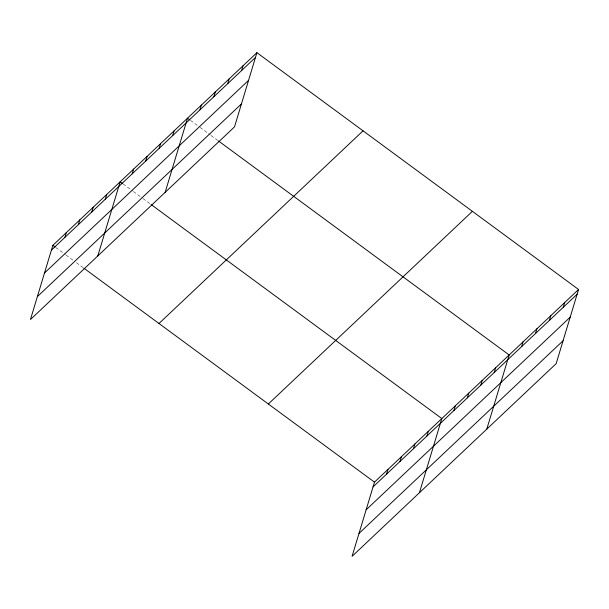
<?xml version="1.0" encoding="UTF-8"?>
<svg xmlns="http://www.w3.org/2000/svg" width="609" height="609" viewBox="0 0 609 609"><rect width="100%" height="100%" fill="white"/><g stroke="black" fill="none" stroke-linecap="round" stroke-linejoin="round"><path stroke-width="0.46" stroke-dasharray="3.04 2.28" d="M190.48 120.361L199.326 126.87M200.064 127.41L210.379 135.008M211.117 135.556L217.748 140.435M123.14 183.941L132.716 190.99M133.455 191.538L142.3 198.047M143.039 198.587L150.408 204.015M55.792 247.52L65.376 254.577M66.115 255.118L73.483 260.545M76.43 262.715L83.068 267.595"/><path stroke-width="0.91" d="M256.914 52.678L52.846 245.351L30.45 319.527L234.518 126.862L256.914 52.678L578.55 289.473L556.154 363.649L352.086 556.321L374.482 482.138L578.55 289.473M64.874 237.396L66.312 232.63M78.348 224.675L79.779 219.918M91.814 211.962L93.253 207.197M105.281 199.242L106.72 194.484M97.79 255.947L120.186 181.771L122.401 183.393M132.222 173.809L133.653 169.051M145.688 161.096L147.127 156.338M159.155 148.383L160.593 143.617M172.621 135.662L174.06 130.905M165.138 192.368L187.534 118.184L189.742 119.813M199.973 109.848L201.404 105.083M213.843 96.747L215.281 91.982M227.72 83.646L229.159 78.881M241.598 70.545L243.037 65.78M386.517 474.183L387.948 469.425M399.984 461.47L401.422 456.712M413.45 448.749L414.889 443.991M426.917 436.036L428.355 431.279M419.426 492.742L441.822 418.558L151.146 204.563M453.857 410.603L455.296 405.845M467.324 397.89L468.763 393.125M480.79 385.17L482.229 380.412M494.264 372.457L495.696 367.699M486.774 429.155L509.17 354.978L218.486 140.976M521.609 346.635L523.047 341.877M535.486 333.534L536.917 328.776M549.356 320.433L550.795 315.675M563.234 307.332L564.672 302.574M51.407 250.109L255.476 57.444M44.495 273.015L248.563 80.35M37.37 296.621L241.43 103.949M158.987 323.493L363.055 130.821M268.341 404.003L472.409 211.331M373.043 486.903L577.111 294.231M366.131 509.809L570.199 317.144M359.005 533.408L563.074 340.743M52.846 245.351L55.054 246.98M83.806 268.143L374.482 482.138"/></g></svg>
